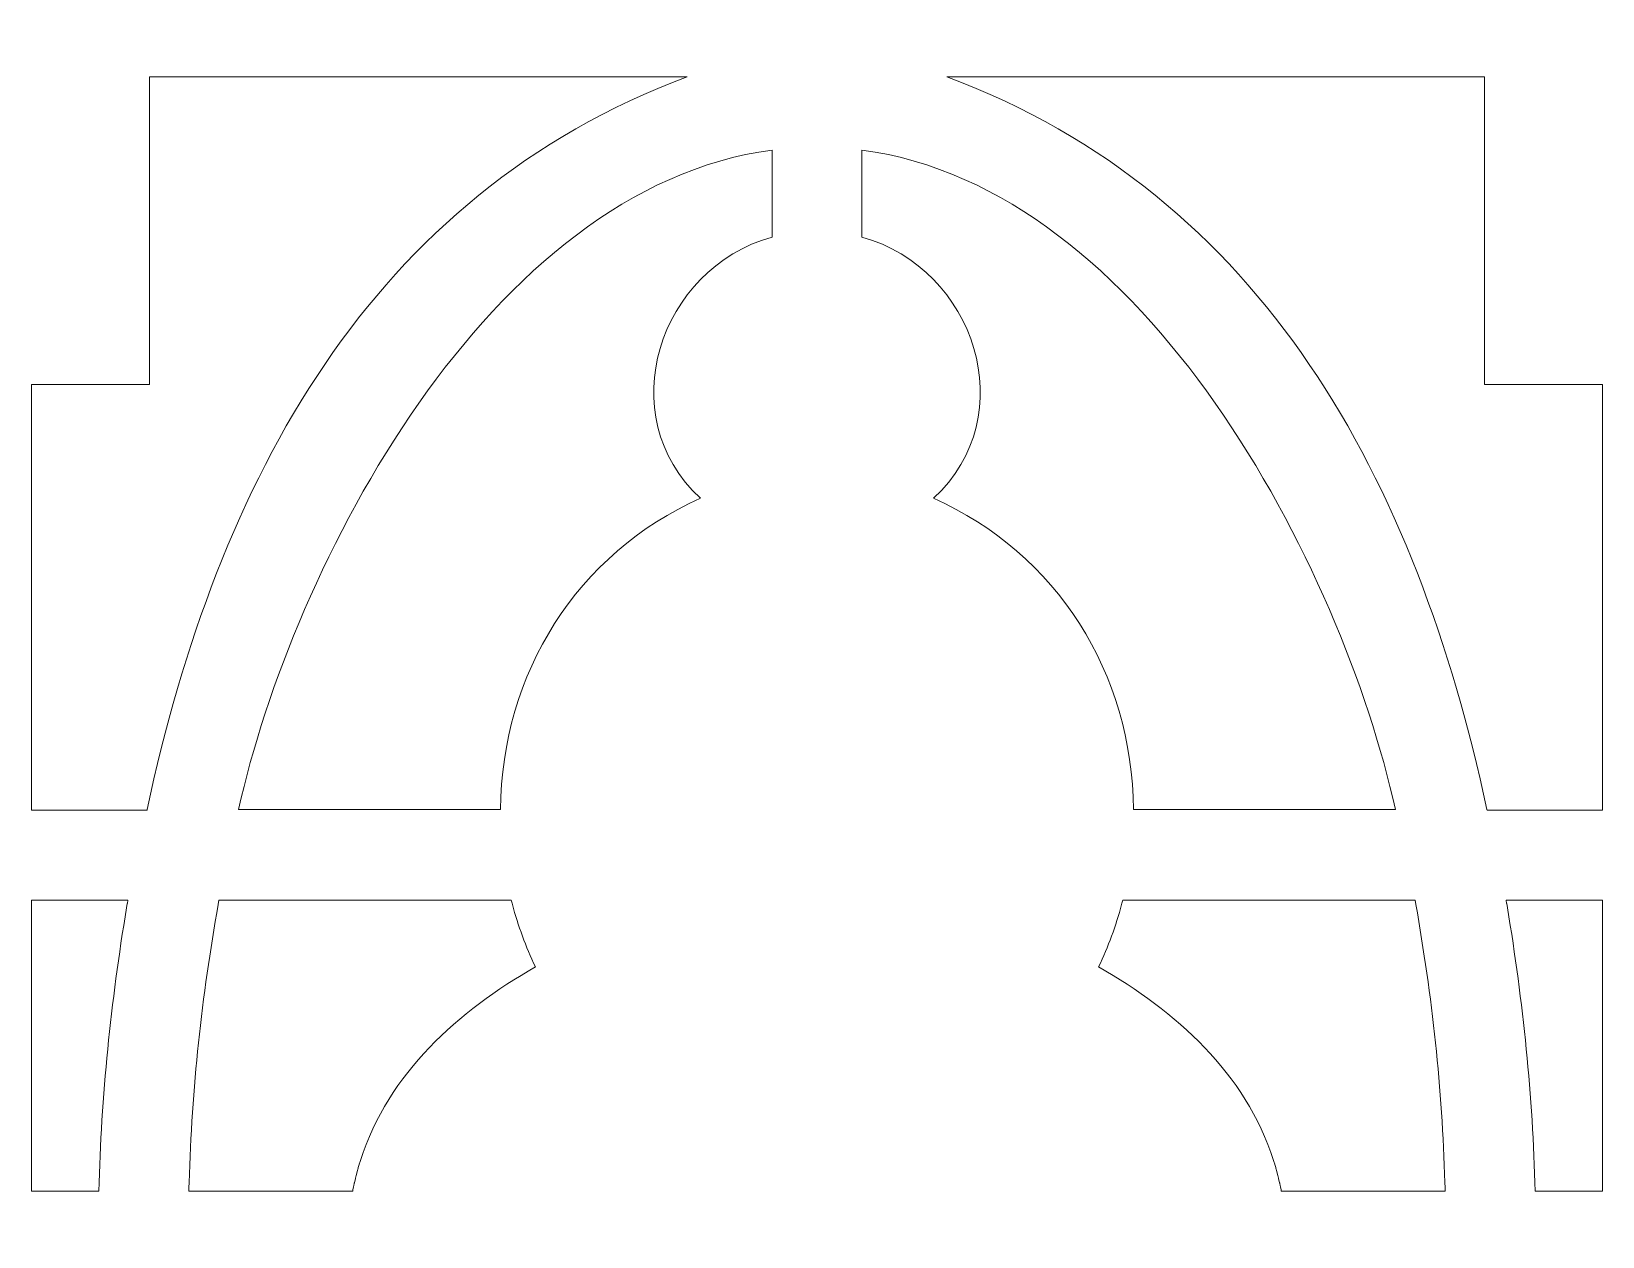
# Model space of a CAD drawing. Header units: centimetres. Extents: x -14.5 to -8.2, y -2.9 to 9.
# Drawn here: x -11.264 to -9.298, y 1.556 to 3.063 of the extents above; entities that cross this region are included whole.
import ezdxf

# ---------------------------------------------------------------- set-up
doc = ezdxf.new("R2010")
doc.units = ezdxf.units.CM
doc.header["$MEASUREMENT"] = 0
doc.layers.add('layer 1', color=7, linetype='Continuous')

msp = doc.modelspace()

# ---------------------------------------------------------------- linework, layer by layer
at = {"layer": 'layer 1', "color": 250, "lineweight": 9}
for points, knots in [([(-14.45908, 9.00076), (-14.45908, 9.00076), (-14.34683, 9.00076), (-14.34683, 9.00076), (-14.34683, 9.00076), (-14.34683, 9.00076), (-8.2929, 9.00076), (-8.2929, 9.00076), (-8.2929, 9.00076), (-8.2929, 9.00076), (-8.18065, 9.00076), (-8.18065, 9.00076), (-8.18065, 9.00076), (-8.18065, 9.00076), (-8.18065, 8.88851), (-8.18065, 8.88851), (-8.18065, 8.88851), (-8.18065, 8.88851), (-8.18065, -2.76204), (-8.18065, -2.76204), (-8.18065, -2.76204), (-8.18065, -2.76204), (-8.18065, -2.87429), (-8.18065, -2.87429), (-8.18065, -2.87429), (-8.18065, -2.87429), (-8.2929, -2.87429), (-8.2929, -2.87429), (-8.2929, -2.87429), (-8.2929, -2.87429), (-14.34683, -2.87429), (-14.34683, -2.87429), (-14.34683, -2.87429), (-14.34683, -2.87429), (-14.45908, -2.87429), (-14.45908, -2.87429), (-14.45908, -2.87429), (-14.45908, -2.87429), (-14.45908, -2.76204), (-14.45908, -2.76204), (-14.45908, -2.76204), (-14.45908, -2.76204), (-14.45908, 8.88851), (-14.45908, 8.88851), (-14.45908, 8.88851), (-14.45908, 8.88851), (-14.45908, 9.00076), (-14.45908, 9.00076)], [0, 0, 0, 0, 0.0769231, 0.0769231, 0.0769231, 0.0769231, 0.1538462, 0.1538462, 0.1538462, 0.1538462, 0.2307692, 0.2307692, 0.2307692, 0.2307692, 0.3076923, 0.3076923, 0.3076923, 0.3076923, 0.3846154, 0.3846154, 0.3846154, 0.3846154, 0.4615385, 0.4615385, 0.4615385, 0.4615385, 0.5384615, 0.5384615, 0.5384615, 0.5384615, 0.6153846, 0.6153846, 0.6153846, 0.6153846, 0.6923077, 0.6923077, 0.6923077, 0.6923077, 0.7692308, 0.7692308, 0.7692308, 0.7692308, 0.8461538, 0.8461538, 0.8461538, 0.8461538, 1, 1, 1, 1]), ([(-11.2636, 2.08907), (-11.2636, 2.08907), (-11.2636, 2.62167), (-11.2636, 2.62167), (-11.2636, 2.62167), (-11.2636, 2.62167), (-11.12194, 2.62167), (-11.12194, 2.62167), (-11.12194, 2.62167), (-11.12194, 2.62167), (-11.116, 2.62167), (-11.116, 2.62167), (-11.116, 2.62167), (-11.116, 2.62167), (-11.116, 3.00662), (-11.116, 3.00662), (-11.116, 3.00662), (-11.116, 3.00662), (-10.44326, 3.00662), (-10.44326, 3.00662), (-10.44326, 3.00662), (-10.84001, 2.8579), (-11.03064, 2.50105), (-11.11896, 2.09008), (-11.11896, 2.09008), (-11.11896, 2.09008), (-11.11904, 2.08974), (-11.11904, 2.08974), (-11.11904, 2.08974), (-11.11904, 2.08974), (-11.11905, 2.08974), (-11.11905, 2.08974), (-11.11905, 2.08974), (-11.11905, 2.08974), (-11.11912, 2.08941), (-11.11912, 2.08941), (-11.11912, 2.08941), (-11.11912, 2.08941), (-11.11913, 2.08939), (-11.11913, 2.08939), (-11.11913, 2.08939), (-11.11913, 2.08939), (-11.11921, 2.08907), (-11.11921, 2.08907), (-11.11921, 2.08907), (-11.11921, 2.08907), (-11.11923, 2.08907), (-11.11923, 2.08907), (-11.11923, 2.08907), (-11.11923, 2.08907), (-11.2636, 2.08907), (-11.2636, 2.08907)], [0, 0, 0, 0, 0.0714286, 0.0714286, 0.0714286, 0.0714286, 0.1428571, 0.1428571, 0.1428571, 0.1428571, 0.2142857, 0.2142857, 0.2142857, 0.2142857, 0.2857143, 0.2857143, 0.2857143, 0.2857143, 0.3571429, 0.3571429, 0.3571429, 0.3571429, 0.4285714, 0.4285714, 0.4285714, 0.4285714, 0.5, 0.5, 0.5, 0.5, 0.5714286, 0.5714286, 0.5714286, 0.5714286, 0.6428571, 0.6428571, 0.6428571, 0.6428571, 0.7142857, 0.7142857, 0.7142857, 0.7142857, 0.7857143, 0.7857143, 0.7857143, 0.7857143, 0.8571429, 0.8571429, 0.8571429, 0.8571429, 1, 1, 1, 1]), ([(-10.11858, 3.00662), (-10.11858, 3.00662), (-9.44585, 3.00662), (-9.44585, 3.00662), (-9.44585, 3.00662), (-9.44585, 3.00662), (-9.44585, 2.62271), (-9.44585, 2.62271), (-9.44585, 2.62271), (-9.44585, 2.62271), (-9.44583, 2.62271), (-9.44583, 2.62271), (-9.44583, 2.62271), (-9.44583, 2.62271), (-9.44583, 2.62167), (-9.44583, 2.62167), (-9.44583, 2.62167), (-9.44583, 2.62167), (-9.43989, 2.62167), (-9.43989, 2.62167), (-9.43989, 2.62167), (-9.43989, 2.62167), (-9.43957, 2.62167), (-9.43957, 2.62167), (-9.43957, 2.62167), (-9.43957, 2.62167), (-9.43362, 2.62167), (-9.43362, 2.62167), (-9.43362, 2.62167), (-9.43362, 2.62167), (-9.4333, 2.62167), (-9.4333, 2.62167), (-9.4333, 2.62167), (-9.4333, 2.62167), (-9.42736, 2.62167), (-9.42736, 2.62167), (-9.42736, 2.62167), (-9.42736, 2.62167), (-9.42704, 2.62167), (-9.42704, 2.62167), (-9.42704, 2.62167), (-9.42704, 2.62167), (-9.4211, 2.62167), (-9.4211, 2.62167), (-9.4211, 2.62167), (-9.4211, 2.62167), (-9.42073, 2.62167), (-9.42073, 2.62167), (-9.42073, 2.62167), (-9.42073, 2.62167), (-9.4148, 2.62167), (-9.4148, 2.62167), (-9.4148, 2.62167), (-9.4148, 2.62167), (-9.41447, 2.62167), (-9.41447, 2.62167), (-9.41447, 2.62167), (-9.41447, 2.62167), (-9.40854, 2.62167), (-9.40854, 2.62167), (-9.40854, 2.62167), (-9.40854, 2.62167), (-9.40818, 2.62167), (-9.40818, 2.62167), (-9.40818, 2.62167), (-9.40818, 2.62167), (-9.40224, 2.62167), (-9.40224, 2.62167), (-9.40224, 2.62167), (-9.40224, 2.62167), (-9.40191, 2.62167), (-9.40191, 2.62167), (-9.40191, 2.62167), (-9.40191, 2.62167), (-9.39597, 2.62167), (-9.39597, 2.62167), (-9.39597, 2.62167), (-9.39597, 2.62167), (-9.39562, 2.62167), (-9.39562, 2.62167), (-9.39562, 2.62167), (-9.39562, 2.62167), (-9.38968, 2.62167), (-9.38968, 2.62167), (-9.38968, 2.62167), (-9.38968, 2.62167), (-9.38935, 2.62167), (-9.38935, 2.62167), (-9.38935, 2.62167), (-9.38935, 2.62167), (-9.38342, 2.62167), (-9.38342, 2.62167), (-9.38342, 2.62167), (-9.38342, 2.62167), (-9.38307, 2.62167), (-9.38307, 2.62167), (-9.38307, 2.62167), (-9.38307, 2.62167), (-9.37713, 2.62167), (-9.37713, 2.62167), (-9.37713, 2.62167), (-9.37713, 2.62167), (-9.37681, 2.62167), (-9.37681, 2.62167), (-9.37681, 2.62167), (-9.37681, 2.62167), (-9.37086, 2.62167), (-9.37086, 2.62167), (-9.37086, 2.62167), (-9.37086, 2.62167), (-9.3705, 2.62167), (-9.3705, 2.62167), (-9.3705, 2.62167), (-9.3705, 2.62167), (-9.36457, 2.62167), (-9.36457, 2.62167), (-9.36457, 2.62167), (-9.36457, 2.62167), (-9.36424, 2.62167), (-9.36424, 2.62167), (-9.36424, 2.62167), (-9.36424, 2.62167), (-9.35831, 2.62167), (-9.35831, 2.62167), (-9.35831, 2.62167), (-9.35831, 2.62167), (-9.35794, 2.62167), (-9.35794, 2.62167), (-9.35794, 2.62167), (-9.35794, 2.62167), (-9.35201, 2.62167), (-9.35201, 2.62167), (-9.35201, 2.62167), (-9.35201, 2.62167), (-9.35168, 2.62167), (-9.35168, 2.62167), (-9.35168, 2.62167), (-9.35168, 2.62167), (-9.34575, 2.62167), (-9.34575, 2.62167), (-9.34575, 2.62167), (-9.34575, 2.62167), (-9.34539, 2.62167), (-9.34539, 2.62167), (-9.34539, 2.62167), (-9.34539, 2.62167), (-9.33944, 2.62167), (-9.33944, 2.62167), (-9.33944, 2.62167), (-9.33944, 2.62167), (-9.33912, 2.62167), (-9.33912, 2.62167), (-9.33912, 2.62167), (-9.33912, 2.62167), (-9.33318, 2.62167), (-9.33318, 2.62167), (-9.33318, 2.62167), (-9.33318, 2.62167), (-9.33286, 2.62167), (-9.33286, 2.62167), (-9.33286, 2.62167), (-9.33286, 2.62167), (-9.32692, 2.62167), (-9.32692, 2.62167), (-9.32692, 2.62167), (-9.32692, 2.62167), (-9.3266, 2.62167), (-9.3266, 2.62167), (-9.3266, 2.62167), (-9.3266, 2.62167), (-9.32066, 2.62167), (-9.32066, 2.62167), (-9.32066, 2.62167), (-9.32066, 2.62167), (-9.3203, 2.62167), (-9.3203, 2.62167), (-9.3203, 2.62167), (-9.3203, 2.62167), (-9.31436, 2.62167), (-9.31436, 2.62167), (-9.31436, 2.62167), (-9.31436, 2.62167), (-9.31404, 2.62167), (-9.31404, 2.62167), (-9.31404, 2.62167), (-9.31404, 2.62167), (-9.30809, 2.62167), (-9.30809, 2.62167), (-9.30809, 2.62167), (-9.30809, 2.62167), (-9.30774, 2.62167), (-9.30774, 2.62167), (-9.30774, 2.62167), (-9.30774, 2.62167), (-9.3018, 2.62167), (-9.3018, 2.62167), (-9.3018, 2.62167), (-9.3018, 2.62167), (-9.30148, 2.62167), (-9.30148, 2.62167), (-9.30148, 2.62167), (-9.30148, 2.62167), (-9.29826, 2.62167), (-9.29826, 2.62167), (-9.29826, 2.62167), (-9.29826, 2.62167), (-9.29826, 2.08907), (-9.29826, 2.08907), (-9.29826, 2.08907), (-9.29826, 2.08907), (-9.44263, 2.08907), (-9.44263, 2.08907), (-9.44263, 2.08907), (-9.44263, 2.08907), (-9.44264, 2.08907), (-9.44264, 2.08907), (-9.44264, 2.08907), (-9.44264, 2.08907), (-9.44273, 2.08941), (-9.44273, 2.08941), (-9.44273, 2.08941), (-9.44273, 2.08941), (-9.44273, 2.08944), (-9.44273, 2.08944), (-9.44273, 2.08944), (-9.44273, 2.08944), (-9.4428, 2.08975), (-9.4428, 2.08975), (-9.4428, 2.08975), (-9.4428, 2.08975), (-9.44282, 2.08974), (-9.44282, 2.08974), (-9.44282, 2.08974), (-9.44282, 2.08974), (-9.44289, 2.09008), (-9.44289, 2.09008), (-9.44289, 2.09008), (-9.53122, 2.50105), (-9.72184, 2.85789), (-10.11858, 3.00662)], [0, 0, 0, 0, 0.0163934, 0.0163934, 0.0163934, 0.0163934, 0.0327869, 0.0327869, 0.0327869, 0.0327869, 0.0491803, 0.0491803, 0.0491803, 0.0491803, 0.0655738, 0.0655738, 0.0655738, 0.0655738, 0.0819672, 0.0819672, 0.0819672, 0.0819672, 0.0983607, 0.0983607, 0.0983607, 0.0983607, 0.1147541, 0.1147541, 0.1147541, 0.1147541, 0.1311475, 0.1311475, 0.1311475, 0.1311475, 0.147541, 0.147541, 0.147541, 0.147541, 0.1639344, 0.1639344, 0.1639344, 0.1639344, 0.1803279, 0.1803279, 0.1803279, 0.1803279, 0.1967213, 0.1967213, 0.1967213, 0.1967213, 0.2131148, 0.2131148, 0.2131148, 0.2131148, 0.2295082, 0.2295082, 0.2295082, 0.2295082, 0.2459016, 0.2459016, 0.2459016, 0.2459016, 0.2622951, 0.2622951, 0.2622951, 0.2622951, 0.2786885, 0.2786885, 0.2786885, 0.2786885, 0.295082, 0.295082, 0.295082, 0.295082, 0.3114754, 0.3114754, 0.3114754, 0.3114754, 0.3278689, 0.3278689, 0.3278689, 0.3278689, 0.3442623, 0.3442623, 0.3442623, 0.3442623, 0.3606557, 0.3606557, 0.3606557, 0.3606557, 0.3770492, 0.3770492, 0.3770492, 0.3770492, 0.3934426, 0.3934426, 0.3934426, 0.3934426, 0.4098361, 0.4098361, 0.4098361, 0.4098361, 0.4262295, 0.4262295, 0.4262295, 0.4262295, 0.442623, 0.442623, 0.442623, 0.442623, 0.4590164, 0.4590164, 0.4590164, 0.4590164, 0.4754098, 0.4754098, 0.4754098, 0.4754098, 0.4918033, 0.4918033, 0.4918033, 0.4918033, 0.5081967, 0.5081967, 0.5081967, 0.5081967, 0.5245902, 0.5245902, 0.5245902, 0.5245902, 0.5409836, 0.5409836, 0.5409836, 0.5409836, 0.557377, 0.557377, 0.557377, 0.557377, 0.5737705, 0.5737705, 0.5737705, 0.5737705, 0.5901639, 0.5901639, 0.5901639, 0.5901639, 0.6065574, 0.6065574, 0.6065574, 0.6065574, 0.6229508, 0.6229508, 0.6229508, 0.6229508, 0.6393443, 0.6393443, 0.6393443, 0.6393443, 0.6557377, 0.6557377, 0.6557377, 0.6557377, 0.6721311, 0.6721311, 0.6721311, 0.6721311, 0.6885246, 0.6885246, 0.6885246, 0.6885246, 0.704918, 0.704918, 0.704918, 0.704918, 0.7213115, 0.7213115, 0.7213115, 0.7213115, 0.7377049, 0.7377049, 0.7377049, 0.7377049, 0.7540984, 0.7540984, 0.7540984, 0.7540984, 0.7704918, 0.7704918, 0.7704918, 0.7704918, 0.7868852, 0.7868852, 0.7868852, 0.7868852, 0.8032787, 0.8032787, 0.8032787, 0.8032787, 0.8196721, 0.8196721, 0.8196721, 0.8196721, 0.8360656, 0.8360656, 0.8360656, 0.8360656, 0.852459, 0.852459, 0.852459, 0.852459, 0.8688525, 0.8688525, 0.8688525, 0.8688525, 0.8852459, 0.8852459, 0.8852459, 0.8852459, 0.9016393, 0.9016393, 0.9016393, 0.9016393, 0.9180328, 0.9180328, 0.9180328, 0.9180328, 0.9344262, 0.9344262, 0.9344262, 0.9344262, 0.9508197, 0.9508197, 0.9508197, 0.9508197, 0.9672131, 0.9672131, 0.9672131, 0.9672131, 1, 1, 1, 1]), ([(-11.00444, 2.09011), (-10.93743, 2.39331), (-10.69258, 2.8674), (-10.3372, 2.91485), (-10.3372, 2.91485), (-10.3372, 2.91485), (-10.3372, 2.80595), (-10.3372, 2.80595), (-10.3372, 2.80595), (-10.47833, 2.76707), (-10.5394, 2.58265), (-10.42655, 2.47928), (-10.42655, 2.47928), (-10.42655, 2.47928), (-10.42658, 2.47927), (-10.42658, 2.47927), (-10.42658, 2.47927), (-10.58106, 2.41068), (-10.67558, 2.26003), (-10.67673, 2.09008), (-10.67673, 2.09008), (-10.67673, 2.09008), (-11.00444, 2.09011), (-11.00444, 2.09011)], [0, 0, 0, 0, 0.1428571, 0.1428571, 0.1428571, 0.1428571, 0.2857143, 0.2857143, 0.2857143, 0.2857143, 0.4285714, 0.4285714, 0.4285714, 0.4285714, 0.5714286, 0.5714286, 0.5714286, 0.5714286, 0.7142857, 0.7142857, 0.7142857, 0.7142857, 1, 1, 1, 1]), ([(-9.55742, 2.09008), (-9.6244, 2.3933), (-9.86929, 2.8674), (-10.22465, 2.91485), (-10.22465, 2.91485), (-10.22465, 2.91485), (-10.22465, 2.80595), (-10.22465, 2.80595), (-10.22465, 2.80595), (-10.08352, 2.76707), (-10.02245, 2.58265), (-10.13529, 2.47928), (-10.13529, 2.47928), (-10.13529, 2.47928), (-10.13527, 2.47927), (-10.13527, 2.47927), (-10.13527, 2.47927), (-9.98076, 2.41068), (-9.88626, 2.26003), (-9.88512, 2.09008), (-9.88512, 2.09008), (-9.88512, 2.09008), (-9.55742, 2.09008), (-9.55742, 2.09008)], [0, 0, 0, 0, 0.1428571, 0.1428571, 0.1428571, 0.1428571, 0.2857143, 0.2857143, 0.2857143, 0.2857143, 0.4285714, 0.4285714, 0.4285714, 0.4285714, 0.5714286, 0.5714286, 0.5714286, 0.5714286, 0.7142857, 0.7142857, 0.7142857, 0.7142857, 1, 1, 1, 1]), ([(-11.2636, 1.6125), (-11.2636, 1.6125), (-11.2636, 1.97682), (-11.2636, 1.97682), (-11.2636, 1.97682), (-11.2636, 1.97682), (-11.14287, 1.97682), (-11.14287, 1.97682), (-11.14287, 1.97682), (-11.14287, 1.97682), (-11.14363, 1.97238), (-11.14363, 1.97238), (-11.14363, 1.97238), (-11.14363, 1.97238), (-11.14363, 1.97238), (-11.14363, 1.97238), (-11.14363, 1.97238), (-11.14363, 1.97238), (-11.14365, 1.97238), (-11.14365, 1.97238), (-11.14365, 1.97238), (-11.14365, 1.97238), (-11.14366, 1.97238), (-11.14366, 1.97238), (-11.14366, 1.97238), (-11.14366, 1.97238), (-11.14461, 1.96691), (-11.14461, 1.96691), (-11.14461, 1.96691), (-11.14461, 1.96691), (-11.14462, 1.96691), (-11.14462, 1.96691), (-11.14462, 1.96691), (-11.14462, 1.96691), (-11.14463, 1.96691), (-11.14463, 1.96691), (-11.14463, 1.96691), (-11.14463, 1.96691), (-11.14464, 1.96691), (-11.14464, 1.96691), (-11.14464, 1.96691), (-11.16407, 1.84981), (-11.17637, 1.73109), (-11.17929, 1.6125), (-11.17929, 1.6125), (-11.17929, 1.6125), (-11.1793, 1.6125), (-11.1793, 1.6125), (-11.1793, 1.6125), (-11.1793, 1.6125), (-11.2636, 1.6125), (-11.2636, 1.6125)], [0, 0, 0, 0, 0.0714286, 0.0714286, 0.0714286, 0.0714286, 0.1428571, 0.1428571, 0.1428571, 0.1428571, 0.2142857, 0.2142857, 0.2142857, 0.2142857, 0.2857143, 0.2857143, 0.2857143, 0.2857143, 0.3571429, 0.3571429, 0.3571429, 0.3571429, 0.4285714, 0.4285714, 0.4285714, 0.4285714, 0.5, 0.5, 0.5, 0.5, 0.5714286, 0.5714286, 0.5714286, 0.5714286, 0.6428571, 0.6428571, 0.6428571, 0.6428571, 0.7142857, 0.7142857, 0.7142857, 0.7142857, 0.7857143, 0.7857143, 0.7857143, 0.7857143, 0.8571429, 0.8571429, 0.8571429, 0.8571429, 1, 1, 1, 1]), ([(-10.63314, 1.89326), (-10.73014, 1.83761), (-10.81653, 1.76087), (-10.85208, 1.6509), (-10.85208, 1.6509), (-10.85208, 1.6509), (-10.85209, 1.6509), (-10.85209, 1.6509), (-10.85209, 1.6509), (-10.85209, 1.6509), (-10.85251, 1.64965), (-10.85251, 1.64965), (-10.85251, 1.64965), (-10.85251, 1.64965), (-10.85251, 1.64965), (-10.85251, 1.64965), (-10.85251, 1.64965), (-10.85251, 1.64965), (-10.85345, 1.64653), (-10.85345, 1.64653), (-10.85345, 1.64653), (-10.85345, 1.64653), (-10.85346, 1.64653), (-10.85346, 1.64653), (-10.85346, 1.64653), (-10.85346, 1.64653), (-10.85362, 1.64593), (-10.85362, 1.64593), (-10.85362, 1.64593), (-10.85362, 1.64593), (-10.85364, 1.64593), (-10.85364, 1.64593), (-10.85364, 1.64593), (-10.85364, 1.64593), (-10.85365, 1.64587), (-10.85365, 1.64587), (-10.85365, 1.64587), (-10.85365, 1.64587), (-10.85367, 1.64587), (-10.85367, 1.64587), (-10.85367, 1.64587), (-10.85367, 1.64587), (-10.85474, 1.64214), (-10.85474, 1.64214), (-10.85474, 1.64214), (-10.85474, 1.64214), (-10.85475, 1.64214), (-10.85475, 1.64214), (-10.85475, 1.64214), (-10.85475, 1.64214), (-10.85489, 1.6416), (-10.85489, 1.6416), (-10.85489, 1.6416), (-10.85489, 1.6416), (-10.8549, 1.6416), (-10.8549, 1.6416), (-10.8549, 1.6416), (-10.8549, 1.6416), (-10.85605, 1.63745), (-10.85605, 1.63745), (-10.85605, 1.63745), (-10.85605, 1.63745), (-10.85606, 1.63747), (-10.85606, 1.63747), (-10.85606, 1.63747), (-10.85606, 1.63747), (-10.85617, 1.63697), (-10.85617, 1.63697), (-10.85617, 1.63697), (-10.85617, 1.63697), (-10.85619, 1.63697), (-10.85619, 1.63697), (-10.85619, 1.63697), (-10.85619, 1.63697), (-10.85741, 1.63227), (-10.85741, 1.63227), (-10.85741, 1.63227), (-10.85741, 1.63227), (-10.85742, 1.63228), (-10.85742, 1.63228), (-10.85742, 1.63228), (-10.85742, 1.63228), (-10.85744, 1.63218), (-10.85744, 1.63218), (-10.85744, 1.63218), (-10.85744, 1.63218), (-10.85745, 1.63219), (-10.85745, 1.63219), (-10.85745, 1.63219), (-10.85745, 1.63219), (-10.8582, 1.62912), (-10.8582, 1.62912), (-10.8582, 1.62912), (-10.8582, 1.62912), (-10.85821, 1.62912), (-10.85821, 1.62912), (-10.85821, 1.62912), (-10.85821, 1.62912), (-10.85834, 1.62854), (-10.85834, 1.62854), (-10.85834, 1.62854), (-10.85834, 1.62854), (-10.85834, 1.62854), (-10.85834, 1.62854), (-10.85834, 1.62854), (-10.85834, 1.62854), (-10.85956, 1.62322), (-10.85956, 1.62322), (-10.85956, 1.62322), (-10.85956, 1.62322), (-10.85957, 1.62322), (-10.85957, 1.62322), (-10.85957, 1.62322), (-10.85957, 1.62322), (-10.8597, 1.62265), (-10.8597, 1.62265), (-10.8597, 1.62265), (-10.8597, 1.62265), (-10.85971, 1.62265), (-10.85971, 1.62265), (-10.85971, 1.62265), (-10.85971, 1.62265), (-10.86044, 1.61913), (-10.86044, 1.61913), (-10.86044, 1.61913), (-10.86044, 1.61913), (-10.86045, 1.61913), (-10.86045, 1.61913), (-10.86045, 1.61913), (-10.86045, 1.61913), (-10.86055, 1.61856), (-10.86055, 1.61856), (-10.86055, 1.61856), (-10.86055, 1.61856), (-10.86056, 1.61856), (-10.86056, 1.61856), (-10.86056, 1.61856), (-10.86056, 1.61856), (-10.8607, 1.61788), (-10.8607, 1.61788), (-10.8607, 1.61788), (-10.8607, 1.61788), (-10.86071, 1.61788), (-10.86071, 1.61788), (-10.86071, 1.61788), (-10.86071, 1.61788), (-10.86139, 1.61443), (-10.86139, 1.61443), (-10.86139, 1.61443), (-10.86139, 1.61443), (-10.8614, 1.61442), (-10.8614, 1.61442), (-10.8614, 1.61442), (-10.8614, 1.61442), (-10.86176, 1.61251), (-10.86176, 1.61251), (-10.86176, 1.61251), (-10.86176, 1.61251), (-10.86175, 1.6125), (-10.86175, 1.6125), (-10.86175, 1.6125), (-10.86175, 1.6125), (-10.86178, 1.61248), (-10.86178, 1.61248), (-10.86178, 1.61248), (-10.86178, 1.61248), (-11.06669, 1.61252), (-11.06669, 1.61252), (-11.06669, 1.61252), (-11.06669, 1.61252), (-11.06659, 1.6174), (-11.06659, 1.6174), (-11.06659, 1.6174), (-11.06659, 1.6174), (-11.06659, 1.6174), (-11.06659, 1.6174), (-11.06659, 1.6174), (-11.06659, 1.6174), (-11.06655, 1.6174), (-11.06655, 1.6174), (-11.06655, 1.6174), (-11.06655, 1.6174), (-11.06655, 1.61743), (-11.06655, 1.61743), (-11.06655, 1.61743), (-11.06655, 1.61743), (-11.06641, 1.62334), (-11.06641, 1.62334), (-11.06641, 1.62334), (-11.06641, 1.62334), (-11.0664, 1.62335), (-11.0664, 1.62335), (-11.0664, 1.62335), (-11.0664, 1.62335), (-11.06639, 1.62335), (-11.06639, 1.62335), (-11.06639, 1.62335), (-11.06639, 1.62335), (-11.06639, 1.62338), (-11.06639, 1.62338), (-11.06639, 1.62338), (-11.06307, 1.74027), (-11.05035, 1.85693), (-11.03002, 1.97137), (-11.03002, 1.97137), (-11.03002, 1.97137), (-11.03002, 1.97137), (-11.03002, 1.97137), (-11.03002, 1.97137), (-11.03002, 1.97137), (-11.03, 1.97137), (-11.03, 1.97137), (-11.03, 1.97137), (-11.03, 1.97137), (-11.02999, 1.97137), (-11.02999, 1.97137), (-11.02999, 1.97137), (-11.02999, 1.97137), (-11.02903, 1.97682), (-11.02903, 1.97682), (-11.02903, 1.97682), (-11.02903, 1.97682), (-11.02902, 1.97682), (-11.02902, 1.97682), (-11.02902, 1.97682), (-11.02902, 1.97682), (-11.02901, 1.97682), (-11.02901, 1.97682), (-11.02901, 1.97682), (-11.02901, 1.97682), (-11.029, 1.97682), (-11.029, 1.97682), (-11.029, 1.97682), (-11.029, 1.97682), (-10.66334, 1.97682), (-10.66334, 1.97682), (-10.66334, 1.97682), (-10.66334, 1.97682), (-10.66334, 1.97682), (-10.66334, 1.97682), (-10.66334, 1.97682), (-10.66334, 1.97682), (-10.66298, 1.97544), (-10.66298, 1.97544), (-10.66298, 1.97544), (-10.66298, 1.97544), (-10.66297, 1.97544), (-10.66297, 1.97544), (-10.66297, 1.97544), (-10.66297, 1.97544), (-10.66264, 1.97407), (-10.66264, 1.97407), (-10.66264, 1.97407), (-10.66264, 1.97407), (-10.66263, 1.97407), (-10.66263, 1.97407), (-10.66263, 1.97407), (-10.66263, 1.97407), (-10.66227, 1.97269), (-10.66227, 1.97269), (-10.66227, 1.97269), (-10.66227, 1.97269), (-10.66226, 1.97269), (-10.66226, 1.97269), (-10.66226, 1.97269), (-10.66226, 1.97269), (-10.66195, 1.97134), (-10.66195, 1.97134), (-10.66195, 1.97134), (-10.66195, 1.97134), (-10.66192, 1.97136), (-10.66192, 1.97136), (-10.66192, 1.97136), (-10.65496, 1.94459), (-10.64514, 1.91826), (-10.63314, 1.89326)], [0, 0, 0, 0, 0.0142857, 0.0142857, 0.0142857, 0.0142857, 0.0285714, 0.0285714, 0.0285714, 0.0285714, 0.0428571, 0.0428571, 0.0428571, 0.0428571, 0.0571429, 0.0571429, 0.0571429, 0.0571429, 0.0714286, 0.0714286, 0.0714286, 0.0714286, 0.0857143, 0.0857143, 0.0857143, 0.0857143, 0.1, 0.1, 0.1, 0.1, 0.1142857, 0.1142857, 0.1142857, 0.1142857, 0.1285714, 0.1285714, 0.1285714, 0.1285714, 0.1428571, 0.1428571, 0.1428571, 0.1428571, 0.1571429, 0.1571429, 0.1571429, 0.1571429, 0.1714286, 0.1714286, 0.1714286, 0.1714286, 0.1857143, 0.1857143, 0.1857143, 0.1857143, 0.2, 0.2, 0.2, 0.2, 0.2142857, 0.2142857, 0.2142857, 0.2142857, 0.2285714, 0.2285714, 0.2285714, 0.2285714, 0.2428571, 0.2428571, 0.2428571, 0.2428571, 0.2571429, 0.2571429, 0.2571429, 0.2571429, 0.2714286, 0.2714286, 0.2714286, 0.2714286, 0.2857143, 0.2857143, 0.2857143, 0.2857143, 0.3, 0.3, 0.3, 0.3, 0.3142857, 0.3142857, 0.3142857, 0.3142857, 0.3285714, 0.3285714, 0.3285714, 0.3285714, 0.3428571, 0.3428571, 0.3428571, 0.3428571, 0.3571429, 0.3571429, 0.3571429, 0.3571429, 0.3714286, 0.3714286, 0.3714286, 0.3714286, 0.3857143, 0.3857143, 0.3857143, 0.3857143, 0.4, 0.4, 0.4, 0.4, 0.4142857, 0.4142857, 0.4142857, 0.4142857, 0.4285714, 0.4285714, 0.4285714, 0.4285714, 0.4428571, 0.4428571, 0.4428571, 0.4428571, 0.4571429, 0.4571429, 0.4571429, 0.4571429, 0.4714286, 0.4714286, 0.4714286, 0.4714286, 0.4857143, 0.4857143, 0.4857143, 0.4857143, 0.5, 0.5, 0.5, 0.5, 0.5142857, 0.5142857, 0.5142857, 0.5142857, 0.5285714, 0.5285714, 0.5285714, 0.5285714, 0.5428571, 0.5428571, 0.5428571, 0.5428571, 0.5571429, 0.5571429, 0.5571429, 0.5571429, 0.5714286, 0.5714286, 0.5714286, 0.5714286, 0.5857143, 0.5857143, 0.5857143, 0.5857143, 0.6, 0.6, 0.6, 0.6, 0.6142857, 0.6142857, 0.6142857, 0.6142857, 0.6285714, 0.6285714, 0.6285714, 0.6285714, 0.6428571, 0.6428571, 0.6428571, 0.6428571, 0.6571429, 0.6571429, 0.6571429, 0.6571429, 0.6714286, 0.6714286, 0.6714286, 0.6714286, 0.6857143, 0.6857143, 0.6857143, 0.6857143, 0.7, 0.7, 0.7, 0.7, 0.7142857, 0.7142857, 0.7142857, 0.7142857, 0.7285714, 0.7285714, 0.7285714, 0.7285714, 0.7428571, 0.7428571, 0.7428571, 0.7428571, 0.7571429, 0.7571429, 0.7571429, 0.7571429, 0.7714286, 0.7714286, 0.7714286, 0.7714286, 0.7857143, 0.7857143, 0.7857143, 0.7857143, 0.8, 0.8, 0.8, 0.8, 0.8142857, 0.8142857, 0.8142857, 0.8142857, 0.8285714, 0.8285714, 0.8285714, 0.8285714, 0.8428571, 0.8428571, 0.8428571, 0.8428571, 0.8571429, 0.8571429, 0.8571429, 0.8571429, 0.8714286, 0.8714286, 0.8714286, 0.8714286, 0.8857143, 0.8857143, 0.8857143, 0.8857143, 0.9, 0.9, 0.9, 0.9, 0.9142857, 0.9142857, 0.9142857, 0.9142857, 0.9285714, 0.9285714, 0.9285714, 0.9285714, 0.9428571, 0.9428571, 0.9428571, 0.9428571, 0.9571429, 0.9571429, 0.9571429, 0.9571429, 0.9714286, 0.9714286, 0.9714286, 0.9714286, 1, 1, 1, 1]), ([(-9.9287, 1.89326), (-9.83171, 1.83761), (-9.74532, 1.76087), (-9.70977, 1.6509), (-9.70977, 1.6509), (-9.70977, 1.6509), (-9.70976, 1.6509), (-9.70976, 1.6509), (-9.70976, 1.6509), (-9.70976, 1.6509), (-9.70936, 1.64965), (-9.70936, 1.64965), (-9.70936, 1.64965), (-9.70936, 1.64965), (-9.70934, 1.64965), (-9.70934, 1.64965), (-9.70934, 1.64965), (-9.70934, 1.64965), (-9.7084, 1.64653), (-9.7084, 1.64653), (-9.7084, 1.64653), (-9.7084, 1.64653), (-9.70839, 1.64653), (-9.70839, 1.64653), (-9.70839, 1.64653), (-9.70839, 1.64653), (-9.70821, 1.64593), (-9.70821, 1.64593), (-9.70821, 1.64593), (-9.70821, 1.64593), (-9.70821, 1.64593), (-9.70821, 1.64593), (-9.70821, 1.64593), (-9.70821, 1.64593), (-9.70821, 1.64587), (-9.70821, 1.64587), (-9.70821, 1.64587), (-9.70821, 1.64587), (-9.70819, 1.64587), (-9.70819, 1.64587), (-9.70819, 1.64587), (-9.70819, 1.64587), (-9.70711, 1.64214), (-9.70711, 1.64214), (-9.70711, 1.64214), (-9.70711, 1.64214), (-9.7071, 1.64214), (-9.7071, 1.64214), (-9.7071, 1.64214), (-9.7071, 1.64214), (-9.70695, 1.6416), (-9.70695, 1.6416), (-9.70695, 1.6416), (-9.70695, 1.6416), (-9.70694, 1.64159), (-9.70694, 1.64159), (-9.70694, 1.64159), (-9.70694, 1.64159), (-9.70579, 1.63745), (-9.70579, 1.63745), (-9.70579, 1.63745), (-9.70579, 1.63745), (-9.70579, 1.63745), (-9.70579, 1.63745), (-9.70579, 1.63745), (-9.70579, 1.63745), (-9.70567, 1.63697), (-9.70567, 1.63697), (-9.70567, 1.63697), (-9.70567, 1.63697), (-9.70566, 1.63697), (-9.70566, 1.63697), (-9.70566, 1.63697), (-9.70566, 1.63697), (-9.70444, 1.63228), (-9.70444, 1.63228), (-9.70444, 1.63228), (-9.70444, 1.63228), (-9.70443, 1.63228), (-9.70443, 1.63228), (-9.70443, 1.63228), (-9.70443, 1.63228), (-9.70442, 1.63219), (-9.70442, 1.63219), (-9.70442, 1.63219), (-9.70442, 1.63219), (-9.70441, 1.63219), (-9.70441, 1.63219), (-9.70441, 1.63219), (-9.70441, 1.63219), (-9.70365, 1.62912), (-9.70365, 1.62912), (-9.70365, 1.62912), (-9.70365, 1.62912), (-9.70364, 1.62912), (-9.70364, 1.62912), (-9.70364, 1.62912), (-9.70364, 1.62912), (-9.70351, 1.62854), (-9.70351, 1.62854), (-9.70351, 1.62854), (-9.70351, 1.62854), (-9.70351, 1.62853), (-9.70351, 1.62853), (-9.70351, 1.62853), (-9.70351, 1.62853), (-9.70227, 1.62323), (-9.70227, 1.62323), (-9.70227, 1.62323), (-9.70227, 1.62323), (-9.70226, 1.62322), (-9.70226, 1.62322), (-9.70226, 1.62322), (-9.70226, 1.62322), (-9.70215, 1.62265), (-9.70215, 1.62265), (-9.70215, 1.62265), (-9.70215, 1.62265), (-9.70214, 1.62265), (-9.70214, 1.62265), (-9.70214, 1.62265), (-9.70214, 1.62265), (-9.70141, 1.61912), (-9.70141, 1.61912), (-9.70141, 1.61912), (-9.70141, 1.61912), (-9.7014, 1.61913), (-9.7014, 1.61913), (-9.7014, 1.61913), (-9.7014, 1.61913), (-9.7013, 1.61856), (-9.7013, 1.61856), (-9.7013, 1.61856), (-9.7013, 1.61856), (-9.70128, 1.61856), (-9.70128, 1.61856), (-9.70128, 1.61856), (-9.70128, 1.61856), (-9.70115, 1.61788), (-9.70115, 1.61788), (-9.70115, 1.61788), (-9.70115, 1.61788), (-9.70114, 1.61788), (-9.70114, 1.61788), (-9.70114, 1.61788), (-9.70114, 1.61788), (-9.70046, 1.61442), (-9.70046, 1.61442), (-9.70046, 1.61442), (-9.70046, 1.61442), (-9.70045, 1.61442), (-9.70045, 1.61442), (-9.70045, 1.61442), (-9.70045, 1.61442), (-9.70009, 1.6125), (-9.70009, 1.6125), (-9.70009, 1.6125), (-9.70009, 1.6125), (-9.70007, 1.6125), (-9.70007, 1.6125), (-9.70007, 1.6125), (-9.70007, 1.6125), (-9.70006, 1.6125), (-9.70006, 1.6125), (-9.70006, 1.6125), (-9.70006, 1.6125), (-9.49516, 1.6125), (-9.49516, 1.6125), (-9.49516, 1.6125), (-9.49516, 1.6125), (-9.49528, 1.61741), (-9.49528, 1.61741), (-9.49528, 1.61741), (-9.49528, 1.61741), (-9.49529, 1.6174), (-9.49529, 1.6174), (-9.49529, 1.6174), (-9.49529, 1.6174), (-9.4953, 1.61739), (-9.4953, 1.61739), (-9.4953, 1.61739), (-9.4953, 1.61739), (-9.4953, 1.61742), (-9.4953, 1.61742), (-9.4953, 1.61742), (-9.4953, 1.61742), (-9.49544, 1.62335), (-9.49544, 1.62335), (-9.49544, 1.62335), (-9.49544, 1.62335), (-9.49545, 1.62335), (-9.49545, 1.62335), (-9.49545, 1.62335), (-9.49545, 1.62335), (-9.49546, 1.62335), (-9.49546, 1.62335), (-9.49546, 1.62335), (-9.49546, 1.62335), (-9.49546, 1.62337), (-9.49546, 1.62337), (-9.49546, 1.62337), (-9.49878, 1.74027), (-9.5115, 1.85693), (-9.53183, 1.97137), (-9.53183, 1.97137), (-9.53183, 1.97137), (-9.53184, 1.97137), (-9.53184, 1.97137), (-9.53184, 1.97137), (-9.53184, 1.97137), (-9.53185, 1.97136), (-9.53185, 1.97136), (-9.53185, 1.97136), (-9.53185, 1.97136), (-9.53186, 1.97137), (-9.53186, 1.97137), (-9.53186, 1.97137), (-9.53186, 1.97137), (-9.53282, 1.97683), (-9.53282, 1.97683), (-9.53282, 1.97683), (-9.53282, 1.97683), (-9.53283, 1.97682), (-9.53283, 1.97682), (-9.53283, 1.97682), (-9.53283, 1.97682), (-9.53284, 1.97682), (-9.53284, 1.97682), (-9.53284, 1.97682), (-9.53284, 1.97682), (-9.53285, 1.97682), (-9.53285, 1.97682), (-9.53285, 1.97682), (-9.53285, 1.97682), (-9.8985, 1.97682), (-9.8985, 1.97682), (-9.8985, 1.97682), (-9.8985, 1.97682), (-9.89852, 1.97682), (-9.89852, 1.97682), (-9.89852, 1.97682), (-9.89852, 1.97682), (-9.89887, 1.97544), (-9.89887, 1.97544), (-9.89887, 1.97544), (-9.89887, 1.97544), (-9.89889, 1.97544), (-9.89889, 1.97544), (-9.89889, 1.97544), (-9.89889, 1.97544), (-9.89921, 1.97407), (-9.89921, 1.97407), (-9.89921, 1.97407), (-9.89921, 1.97407), (-9.89922, 1.97407), (-9.89922, 1.97407), (-9.89922, 1.97407), (-9.89922, 1.97407), (-9.89958, 1.97269), (-9.89958, 1.97269), (-9.89958, 1.97269), (-9.89958, 1.97269), (-9.89958, 1.97269), (-9.89958, 1.97269), (-9.89958, 1.97269), (-9.89958, 1.97269), (-9.89992, 1.97134), (-9.89992, 1.97134), (-9.89992, 1.97134), (-9.89992, 1.97134), (-9.89993, 1.97134), (-9.89993, 1.97134), (-9.89993, 1.97134), (-9.90688, 1.94459), (-9.91671, 1.91826), (-9.9287, 1.89326)], [0, 0, 0, 0, 0.0142857, 0.0142857, 0.0142857, 0.0142857, 0.0285714, 0.0285714, 0.0285714, 0.0285714, 0.0428571, 0.0428571, 0.0428571, 0.0428571, 0.0571429, 0.0571429, 0.0571429, 0.0571429, 0.0714286, 0.0714286, 0.0714286, 0.0714286, 0.0857143, 0.0857143, 0.0857143, 0.0857143, 0.1, 0.1, 0.1, 0.1, 0.1142857, 0.1142857, 0.1142857, 0.1142857, 0.1285714, 0.1285714, 0.1285714, 0.1285714, 0.1428571, 0.1428571, 0.1428571, 0.1428571, 0.1571429, 0.1571429, 0.1571429, 0.1571429, 0.1714286, 0.1714286, 0.1714286, 0.1714286, 0.1857143, 0.1857143, 0.1857143, 0.1857143, 0.2, 0.2, 0.2, 0.2, 0.2142857, 0.2142857, 0.2142857, 0.2142857, 0.2285714, 0.2285714, 0.2285714, 0.2285714, 0.2428571, 0.2428571, 0.2428571, 0.2428571, 0.2571429, 0.2571429, 0.2571429, 0.2571429, 0.2714286, 0.2714286, 0.2714286, 0.2714286, 0.2857143, 0.2857143, 0.2857143, 0.2857143, 0.3, 0.3, 0.3, 0.3, 0.3142857, 0.3142857, 0.3142857, 0.3142857, 0.3285714, 0.3285714, 0.3285714, 0.3285714, 0.3428571, 0.3428571, 0.3428571, 0.3428571, 0.3571429, 0.3571429, 0.3571429, 0.3571429, 0.3714286, 0.3714286, 0.3714286, 0.3714286, 0.3857143, 0.3857143, 0.3857143, 0.3857143, 0.4, 0.4, 0.4, 0.4, 0.4142857, 0.4142857, 0.4142857, 0.4142857, 0.4285714, 0.4285714, 0.4285714, 0.4285714, 0.4428571, 0.4428571, 0.4428571, 0.4428571, 0.4571429, 0.4571429, 0.4571429, 0.4571429, 0.4714286, 0.4714286, 0.4714286, 0.4714286, 0.4857143, 0.4857143, 0.4857143, 0.4857143, 0.5, 0.5, 0.5, 0.5, 0.5142857, 0.5142857, 0.5142857, 0.5142857, 0.5285714, 0.5285714, 0.5285714, 0.5285714, 0.5428571, 0.5428571, 0.5428571, 0.5428571, 0.5571429, 0.5571429, 0.5571429, 0.5571429, 0.5714286, 0.5714286, 0.5714286, 0.5714286, 0.5857143, 0.5857143, 0.5857143, 0.5857143, 0.6, 0.6, 0.6, 0.6, 0.6142857, 0.6142857, 0.6142857, 0.6142857, 0.6285714, 0.6285714, 0.6285714, 0.6285714, 0.6428571, 0.6428571, 0.6428571, 0.6428571, 0.6571429, 0.6571429, 0.6571429, 0.6571429, 0.6714286, 0.6714286, 0.6714286, 0.6714286, 0.6857143, 0.6857143, 0.6857143, 0.6857143, 0.7, 0.7, 0.7, 0.7, 0.7142857, 0.7142857, 0.7142857, 0.7142857, 0.7285714, 0.7285714, 0.7285714, 0.7285714, 0.7428571, 0.7428571, 0.7428571, 0.7428571, 0.7571429, 0.7571429, 0.7571429, 0.7571429, 0.7714286, 0.7714286, 0.7714286, 0.7714286, 0.7857143, 0.7857143, 0.7857143, 0.7857143, 0.8, 0.8, 0.8, 0.8, 0.8142857, 0.8142857, 0.8142857, 0.8142857, 0.8285714, 0.8285714, 0.8285714, 0.8285714, 0.8428571, 0.8428571, 0.8428571, 0.8428571, 0.8571429, 0.8571429, 0.8571429, 0.8571429, 0.8714286, 0.8714286, 0.8714286, 0.8714286, 0.8857143, 0.8857143, 0.8857143, 0.8857143, 0.9, 0.9, 0.9, 0.9, 0.9142857, 0.9142857, 0.9142857, 0.9142857, 0.9285714, 0.9285714, 0.9285714, 0.9285714, 0.9428571, 0.9428571, 0.9428571, 0.9428571, 0.9571429, 0.9571429, 0.9571429, 0.9571429, 0.9714286, 0.9714286, 0.9714286, 0.9714286, 1, 1, 1, 1]), ([(-9.38256, 1.6125), (-9.38256, 1.6125), (-9.38255, 1.6125), (-9.38255, 1.6125), (-9.38255, 1.6125), (-9.38255, 1.6125), (-9.29826, 1.6125), (-9.29826, 1.6125), (-9.29826, 1.6125), (-9.29826, 1.6125), (-9.29827, 1.62257), (-9.29827, 1.62257), (-9.29827, 1.62257), (-9.29827, 1.62257), (-9.29826, 1.63925), (-9.29826, 1.63925), (-9.29826, 1.63925), (-9.29826, 1.63925), (-9.29826, 1.65591), (-9.29826, 1.65591), (-9.29826, 1.65591), (-9.29826, 1.65591), (-9.29826, 1.67258), (-9.29826, 1.67258), (-9.29826, 1.67258), (-9.29826, 1.67258), (-9.29826, 1.68925), (-9.29826, 1.68925), (-9.29826, 1.68925), (-9.29826, 1.68925), (-9.29826, 1.70591), (-9.29826, 1.70591), (-9.29826, 1.70591), (-9.29826, 1.70591), (-9.29826, 1.72258), (-9.29826, 1.72258), (-9.29826, 1.72258), (-9.29826, 1.72258), (-9.29826, 1.73925), (-9.29826, 1.73925), (-9.29826, 1.73925), (-9.29826, 1.73925), (-9.29826, 1.75592), (-9.29826, 1.75592), (-9.29826, 1.75592), (-9.29826, 1.75592), (-9.29826, 1.77259), (-9.29826, 1.77259), (-9.29826, 1.77259), (-9.29826, 1.77259), (-9.29826, 1.78926), (-9.29826, 1.78926), (-9.29826, 1.78926), (-9.29826, 1.78926), (-9.29826, 1.80592), (-9.29826, 1.80592), (-9.29826, 1.80592), (-9.29826, 1.80592), (-9.29826, 1.82259), (-9.29826, 1.82259), (-9.29826, 1.82259), (-9.29826, 1.82259), (-9.29826, 1.83925), (-9.29826, 1.83925), (-9.29826, 1.83925), (-9.29826, 1.83925), (-9.29826, 1.85593), (-9.29826, 1.85593), (-9.29826, 1.85593), (-9.29826, 1.85593), (-9.29826, 1.87261), (-9.29826, 1.87261), (-9.29826, 1.87261), (-9.29826, 1.87261), (-9.29826, 1.88927), (-9.29826, 1.88927), (-9.29826, 1.88927), (-9.29826, 1.88927), (-9.29826, 1.90593), (-9.29826, 1.90593), (-9.29826, 1.90593), (-9.29826, 1.90593), (-9.29826, 1.92262), (-9.29826, 1.92262), (-9.29826, 1.92262), (-9.29826, 1.92262), (-9.29827, 1.93927), (-9.29827, 1.93927), (-9.29827, 1.93927), (-9.29827, 1.93927), (-9.29826, 1.95595), (-9.29826, 1.95595), (-9.29826, 1.95595), (-9.29826, 1.95595), (-9.29826, 1.97261), (-9.29826, 1.97261), (-9.29826, 1.97261), (-9.29826, 1.97261), (-9.29826, 1.97682), (-9.29826, 1.97682), (-9.29826, 1.97682), (-9.29826, 1.97682), (-9.41897, 1.97682), (-9.41897, 1.97682), (-9.41897, 1.97682), (-9.41897, 1.97682), (-9.41822, 1.97238), (-9.41822, 1.97238), (-9.41822, 1.97238), (-9.41822, 1.97238), (-9.41821, 1.97236), (-9.41821, 1.97236), (-9.41821, 1.97236), (-9.41821, 1.97236), (-9.4182, 1.97238), (-9.4182, 1.97238), (-9.4182, 1.97238), (-9.4182, 1.97238), (-9.41819, 1.97238), (-9.41819, 1.97238), (-9.41819, 1.97238), (-9.41819, 1.97238), (-9.41724, 1.96691), (-9.41724, 1.96691), (-9.41724, 1.96691), (-9.41724, 1.96691), (-9.41723, 1.96691), (-9.41723, 1.96691), (-9.41723, 1.96691), (-9.41723, 1.96691), (-9.41722, 1.96691), (-9.41722, 1.96691), (-9.41722, 1.96691), (-9.41722, 1.96691), (-9.41721, 1.96691), (-9.41721, 1.96691), (-9.41721, 1.96691), (-9.39779, 1.84981), (-9.38548, 1.73109), (-9.38256, 1.6125)], [0, 0, 0, 0, 0.0277778, 0.0277778, 0.0277778, 0.0277778, 0.0555556, 0.0555556, 0.0555556, 0.0555556, 0.0833333, 0.0833333, 0.0833333, 0.0833333, 0.1111111, 0.1111111, 0.1111111, 0.1111111, 0.1388889, 0.1388889, 0.1388889, 0.1388889, 0.1666667, 0.1666667, 0.1666667, 0.1666667, 0.1944444, 0.1944444, 0.1944444, 0.1944444, 0.2222222, 0.2222222, 0.2222222, 0.2222222, 0.25, 0.25, 0.25, 0.25, 0.2777778, 0.2777778, 0.2777778, 0.2777778, 0.3055556, 0.3055556, 0.3055556, 0.3055556, 0.3333333, 0.3333333, 0.3333333, 0.3333333, 0.3611111, 0.3611111, 0.3611111, 0.3611111, 0.3888889, 0.3888889, 0.3888889, 0.3888889, 0.4166667, 0.4166667, 0.4166667, 0.4166667, 0.4444444, 0.4444444, 0.4444444, 0.4444444, 0.4722222, 0.4722222, 0.4722222, 0.4722222, 0.5, 0.5, 0.5, 0.5, 0.5277778, 0.5277778, 0.5277778, 0.5277778, 0.5555556, 0.5555556, 0.5555556, 0.5555556, 0.5833333, 0.5833333, 0.5833333, 0.5833333, 0.6111111, 0.6111111, 0.6111111, 0.6111111, 0.6388889, 0.6388889, 0.6388889, 0.6388889, 0.6666667, 0.6666667, 0.6666667, 0.6666667, 0.6944444, 0.6944444, 0.6944444, 0.6944444, 0.7222222, 0.7222222, 0.7222222, 0.7222222, 0.75, 0.75, 0.75, 0.75, 0.7777778, 0.7777778, 0.7777778, 0.7777778, 0.8055556, 0.8055556, 0.8055556, 0.8055556, 0.8333333, 0.8333333, 0.8333333, 0.8333333, 0.8611111, 0.8611111, 0.8611111, 0.8611111, 0.8888889, 0.8888889, 0.8888889, 0.8888889, 0.9166667, 0.9166667, 0.9166667, 0.9166667, 0.9444444, 0.9444444, 0.9444444, 0.9444444, 1, 1, 1, 1])]:
    msp.add_open_spline(points, degree=3, knots=knots, dxfattribs=at)

doc.saveas('drawing.dxf')
